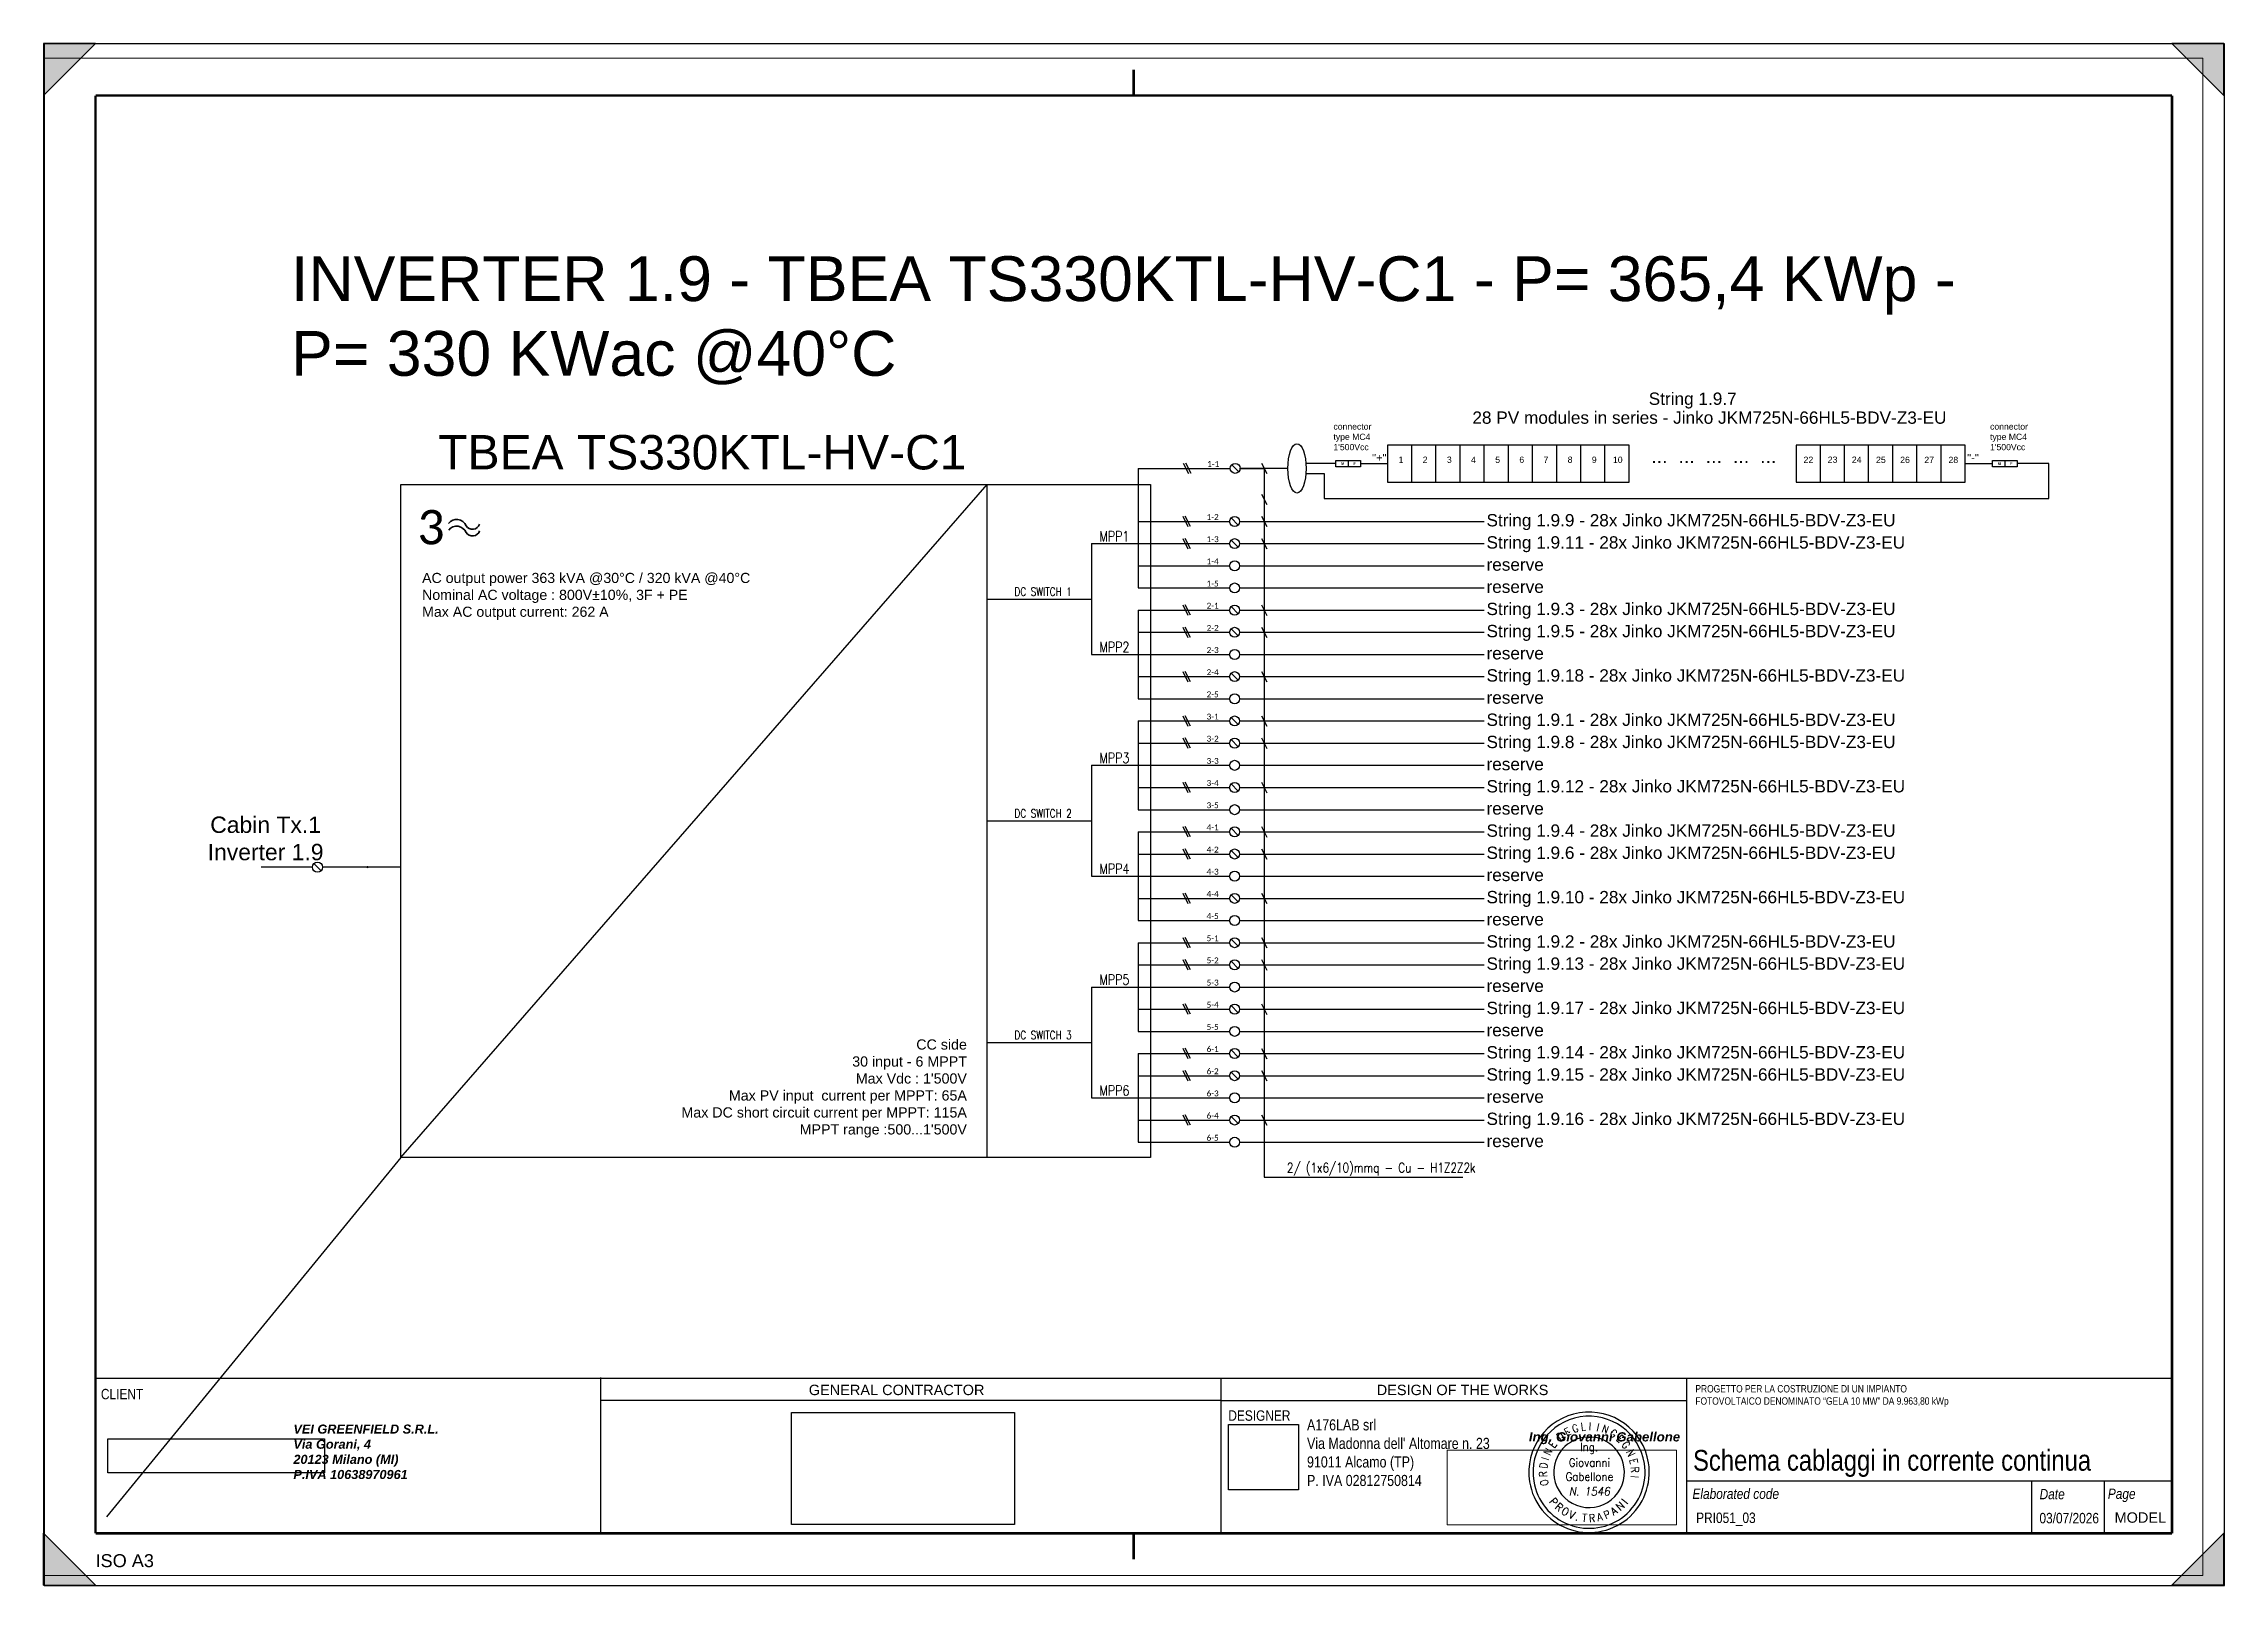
# Paper-space layout '1.9' of a CAD drawing. Header units: millimetres. Extents: x 2 to 422, y 0 to 297.
# The model-space entities are those that its viewports show. They can reach past a viewport. Long polylines and large blocks are cut down to what shows.
import ezdxf
from ezdxf.enums import TextEntityAlignment as Align

# ---------------------------------------------------------------- set-up
doc = ezdxf.new("R2010")
doc.units = ezdxf.units.MM
doc.header["$XCLIPFRAME"] = 2
doc.linetypes.add('CONTINUA', pattern=[0])
doc.linetypes.add('TRATTEGGIATA', pattern=[19.049999999999997, 12.7, -6.349999999999998])
for name, color, linetype in [('-Testi', 1, 'Continuous'), ('firme', 7, 'Continuous'), ('ISO Formato', 7, 'Continuous'), ('ISO FORMATO A3 SENZA TESTATA', 7, 'Continuous'), ('ISO LINEA DI TAGLIO', 253, 'Continuous'), ('ISO Testo', 7, 'Continuous'), ('testata', 7, 'CONTINUA'), ('TIMBRO', 153, 'Continuous'), ('TRATTEGGIATA', 40, 'TRATTEGGIATA')]:
    doc.layers.add(name, color=color, linetype=linetype)
doc.layers.add('Livello 1', color=7, linetype='Continuous', lineweight=0)
doc.styles.add('ARIAL', font='arial.ttf')
doc.styles.add('Formato ISO', font='arial.ttf')
doc.styles.add('Legend', font='calibri.ttf')
doc.styles.add('ROMANS', font='romans.shx', dxfattribs={"width": 0.8, "height": 0.2})
doc.styles.add('ROMANT', font='romant.shx', dxfattribs={"height": 0.2})
doc.styles.add('SIMPLEX', font='SIMPLEX', dxfattribs={"width": 0.8})
doc.styles.get("Standard").update_dxf_attribs({"font": 'arial.ttf'})
doc.styles.add('VALE', font='swissc.ttf')
picture_1 = doc.add_image_def('image1.jpg', size_in_pixel=(539, 175))
picture_2 = doc.add_image_def('image2.png', size_in_pixel=(565, 89))
picture_3 = doc.add_image_def('image3.png', size_in_pixel=(500, 251))
picture_4 = doc.add_image_def('image4.jpg', size_in_pixel=(1111, 1036))

# ---------------------------------------------------------------- blocks, each defined once
blk = doc.blocks.new('A$C63187F01')
at = {"layer": 'TIMBRO'}
for radius, start, end in [(1.15999999999999, 9.105136027296592, 189.1051360272949), (1.07999999999999, 9.105136027296592, 189.1051360272949), (0.679999999999991, 9.105136027296592, 189.1051360272949), (1.15999999999999, 189.1051360272949, 9.105136027296592), (1.07999999999999, 189.1051360272949, 9.105136027296592), (0.679999999999991, 189.1051360272949, 9.105136027296592)]:
    blk.add_arc((0, 0), radius, start, end, dxfattribs=at)
at = {"layer": 'TIMBRO', "style": 'ROMANT', "width": 0.85}
for s, rotation, p in [('E', 28.17592029116496, (-0.3824660734296117, 0.7140165983191907)), ('G', 17.52598430968996, (-0.2439220152376436, 0.772400188038816)), ('L', 7.090058753132115, (-0.0999777312645449, 0.803806228671547)), ('I', 358.7961288682809, (0.0170180748996245, 0.8098212056538756)), ('I', 348.6434814339645, (0.1594998227646158, 0.7941409236011197)), ('N', 339.280516534409, (0.2865722665468979, 0.7576122596989592)), ('N', 63.48437489733794, (-0.7247982432181193, 0.361617901420729)), ('E', 52.40714180735711, (-0.6418162093914364, 0.4941375854581338)), ('D', 38.61204339177493, (-0.505475523407938, 0.632925347284683)), ('G', 327.7755559631449, (0.4319221628173297, 0.685232256440969)), ('E', 317.1256199816696, (0.5511185261302673, 0.5936062416754027)), ('G', 306.4756840001942, (0.6513284743503789, 0.4815300805769171)), ('N', 294.9707234289304, (0.7342841281877384, 0.341945637626182)), ('R', 92.43304528897123, (-0.8092697948665675, -0.0343860308355062)), ('D', 81.56919470707903, (-0.8012468547890723, 0.1187580636865988)), ('I', 72.84733979689435, (-0.7739731119752964, 0.238884118223126)), ('E', 283.8934903389495, (0.7863024527493963, 0.1944953798943487)), ('R', 273.2435543574741, (0.8087024140580465, 0.0458301810675153)), ('O', 103.0829812704469, (-0.7889750302312581, -0.1833532156019828)), ('I', 264.307886566424, (0.8060060775601128, -0.0803380540972825))]:
    blk.add_text(s, height=0.15, rotation=rotation, dxfattribs=at).set_placement(p, align=Align.CENTER)
at = {"layer": 'TIMBRO', "style": 'ROMANS', "width": 0.9}
for s, p in [('Ing.', (1.313009079e-07, 0.4085925105044482)), ('Giovanni', (0.0075545987859016, 0.1075051202444968)), ('Gabellone', (0.007554585066373, -0.1638305355915151))]:
    blk.add_text(s, height=0.16, dxfattribs=at).set_placement(p, align=Align.CENTER)
at = {"layer": 'TIMBRO', "style": 'ROMANS', "oblique": 10, "width": 0.9}
blk.add_text('N. 1546', height=0.16, dxfattribs=at).set_placement((0.007554585066373, -0.4484680293613508), align=Align.CENTER)
at = {"layer": 'TIMBRO', "style": 'ROMANT', "text_generation_flag": 6, "width": 0.9}
for s, rotation, p in [('P', 129.9701413897099, (-0.73572414304485, -0.6166927803541284)), ('R', 139.5111729515321, (-0.623327763049133, -0.7301112927575844)), ('O', 148.8609498648018, (-0.4964321285984569, -0.8216782470621808)), ('V', 158.2107267780695, (-0.3563462401526749, -0.8914131237137182)), ('T', 174.3802347924072, (-0.0940091668817331, -0.9553859306804637)), ('R', 183.7300117056766, (0.0624528102228794, -0.9579664119870015)), ('A', 193.4622252675087, (0.2234920665997322, -0.933622673335947)), ('P', 203.0032568293325, (0.3751521134961706, -0.8836633361973014)), ('A', 212.5442883911549, (0.5164333161652053, -0.8092568380647691)), ('N', 222.6586311643547, (0.6505237136199185, -0.705987888010924)), ('I', 230.858393287566, (0.7445646931580825, -0.605989618477409)), ('.', 165.069514478294, (-0.2473410615262708, -0.9275895640222842))]:
    blk.add_text(s, height=0.15, rotation=rotation, dxfattribs=at).set_placement(p, align=Align.CENTER)
blk = doc.blocks.new('TESTATA_ORIZ')
for points in [[(-0.0699676079475467, 29.90025059768198), (400.149622289405, 29.90025059768198)], [(97.1902921321962, 30.02336188326467), (97.1902921321962, -0.0177559400219707)], [(216.7129702017337, 29.90025059768198), (216.7129702017337, 0)], [(306.4132899808174, 29.95782913373592), (306.4132899808174, -0.0373489915230039)], [(216.7129702017337, 25.58466010262339), (97.1902921321962, 25.58466010262339)], [(216.7129702017337, 25.58466010262339), (306.4132899808174, 25.58466010262339)], [(306.4132899808174, 10.09393447839386), (399.9946335071397, 10.09393447839386)], [(372.8528758033935, 10.06120158330736), (372.8528758033935, -0.0017945035822322)], [(386.8552724335677, 10.09393447839386), (386.8552724335677, 0)]]:
    blk.add_lwpolyline(points)
blk.add_lwpolyline([(0, 29.90025059768198), (400, 29.90025059768198), (400, 0), (0, 0)], close=True)
at = {"layer": 'firme', "xscale": 10, "yscale": 10, "zscale": 10}
blk.add_blockref('A$C63187F01', (287.6416002064349, 11.75734535063213), dxfattribs=at)
at = {"char_height": 2, "attachment_point": 1, "style": 'VALE'}
for s, width, insert in [('\\pxql;CLIENT', 62.13257653758773, (0.9716305739987092, 27.82619541131167)), ('\\pxql;DESIGNER', 62.13257653758773, (218.152149374866, 23.68897433024338)), ('\\pxql;{\\fSwis721 Cn BT|b0|i1|c0|p34;Elaborated code}', 57.42921800797819, (307.5581105855974, 8.620199347302531)), ('\\pxql;{\\fSwis721 Cn BT|b0|i1|c0|p34;Date}', 57.42921800797819, (374.4343936400085, 8.559032495573973)), ('\\pxql;{\\fSwis721 Cn BT|b0|i1|c0|p34;Page}', 57.42921800797819, (387.5775412735152, 8.620199347302531))]:
    blk.add_mtext_dynamic_manual_height_columns(s, width=width, gutter_width=25, heights=[8.879778938413974], dxfattribs=dict(at, insert=insert))
at = {"attachment_point": 4, "style": 'VALE'}
for s, insert, char_height, width in [('{\\f@Arial Unicode MS|b0|i0|c0|p34;GENERAL CONTRACTOR}', (137.3333100181189, 27.61036141397017), 2, 62.13257653758773), ('{\\f@Arial Unicode MS|b0|i0|c0|p34;DESIGN OF THE WORKS}', (246.743246528662, 27.61036141397017), 2, 62.13257653758773), ('{\\H0.83333x;\\C250;\\c1710618;PROGETTO PER LA COSTRUZIONE DI UN IMPIANTO\\PFOTOVOLTAICO DENOMINATO “GELA 10 MW” DA 9.963,80 kWp}', (308.1288091407623, 26.45304518701414), 1.7, 96.45484136060873)]:
    blk.add_mtext(s, dxfattribs=dict(at, insert=insert, char_height=char_height, width=width))
at = {"insert": (388.8723227745414, 3.023095414783931), "char_height": 2, "attachment_point": 4}
blk.add_mtext('MODEL', dxfattribs=at)
at = {"style": 'VALE'}
for tag, height, p in [('TITOLO_ELABORATO', 4, (307.6799596854908, 14.06286495316817)), ('EL', 2, (308.2763400574549, 2.988306874538372)), ('DATA1', 2, (374.4038837955039, 2.927140022809808))]:
    blk.add_attdef(tag, text='', height=height, dxfattribs=at).set_placement(p, align=Align.MIDDLE_LEFT)
at = {"layer": 'Livello 1'}
for s, insert, char_height, attachment_point in [('\\pxql;{\\fArial|b1|i1|c0|p34;\\H0.58333x;\\C250;\\c1710618;VEI GREENFIELD S.R.L.\\PVia Gorani, 4\\P20123 Milano (MI)\\PP.IVA 10638970961}', (52.04005891364793, 20.95944437869185), 3, 2), ('{\\fArial|b1|i1|c0|p34;\\H11.83894x;\\W1.02632;Ing. Giovanni Gabellone}', (276.05221707422, 17.16431292448878), 0.15, 7)]:
    blk.add_mtext(s, dxfattribs=dict(at, insert=insert, char_height=char_height, attachment_point=attachment_point))
at = {"layer": 'testata', "linetype": 'CONTINUA', "lineweight": 25, "insert": (258.7298298923781, 15.52275412109771), "char_height": 3, "width": 50.83305338474382, "attachment_point": 5, "style": 'ARIAL'}
blk.add_mtext("\\pxql;{\\H0.71429x;\\W0.8;A176LAB srl\\PVia Madonna dell' Altomare n. 23\\P91011 Alcamo (TP)\\PP. IVA 02812750814}", dxfattribs=at)
image = blk.add_image(picture_3, insert=(134.0290691254413, 1.710914103838149), size_in_units=(42.92731988865225, 21.549514584103427))
image.dxf.flags = 7
image = blk.add_image(picture_2, insert=(2.286596279577508, 11.651344692531), size_in_units=(41.74781706432985, 6.5762048119032945))
image.set_boundary_path([(-0.5, -0.5), (564.5, 88.49999999999999)])
image.dxf.clipping = 0
image = blk.add_image(picture_4, insert=(218.2123042816674, 8.373210778518114), size_in_units=(13.48003219349629, 12.570039021118054))
image.dxf.flags = 7
at = {"color": 7, "lineweight": 0, "true_color": 0xffffff}
image = blk.add_image(picture_1, insert=(260.2868776868563, 1.650954984690542), size_in_units=(44.21120616239327, 14.354287715062734), dxfattribs=at)
image.set_boundary_path([(-0.5, -0.5), (538.4999999999999, 174.5)])
image.dxf.clipping = 0
blk = doc.blocks.new('*U100')
at = {"layer": 'ISO Testo'}
h = blk.add_hatch(color=256, dxfattribs=at)
h.paths.add_polyline_path([(420.0000090385009, 297.0325926260448), (410.000009038501, 297.0325926260448), (420.0000090385009, 287.0325926260448)])
h.paths.add_polyline_path([(420.0000090385009, 10.03259262604479), (410.000009038501, 0.0325926260447886), (420.0000090385009, 0.0325926260447886)])
h.paths.add_polyline_path([(9.0385010481e-06, 10.03259262604479), (9.0385010481e-06, 0.0325926260447886), (10.00000903850104, 0.0325926260447886)])
h.paths.add_polyline_path([(10.00000903850104, 297.0325926260448), (9.0385010481e-06, 297.0325926260448), (9.0385010481e-06, 287.0325926260448)])
at = {"layer": 'ISO Formato', "const_width": 0.5}
for points in [[(210.0000090385011, 287.0325926260448), (10.00000903850104, 287.0325926260448)], [(10.00000903850104, 287.0325926260448), (10.00000903850104, 10.03259262604479)], [(10.00000903850104, 10.03259262604479), (210.0000090385011, 10.03259262604479)]]:
    blk.add_lwpolyline(points, dxfattribs=at)
at = {"layer": 'ISO FORMATO A3 SENZA TESTATA', "const_width": 0.5}
for points in [[(210.0000090385011, 287.0325926260448), (410.000009038501, 287.0325926260448)], [(410.000009038501, 287.0325926260448), (410.000009038501, 10.03259262604479)], [(410.000009038501, 10.03259262604479), (210.0000090385011, 10.03259262604479)]]:
    blk.add_lwpolyline(points, dxfattribs=at)
at = {"layer": 'ISO LINEA DI TAGLIO'}
blk.add_lwpolyline([(0.0974469984366806, -1.8687860575e-06), (420.1012052352025, -1.8687860575e-06), (420.1012052352025, 297.0122579247036), (0.0974469984366806, 297.0122579247036)], close=True, dxfattribs=at)
at = {"layer": 'ISO Testo'}
for p, q in [((9.0385010481e-06, 297.0325926260448), (9.0385010481e-06, 287.0325926260448)), ((10.00000903850104, 297.0325926260448), (9.0385010481e-06, 297.0325926260448)), ((10.00000903850104, 297.0325926260448), (9.0385010481e-06, 287.0325926260448)), ((420.0000090385009, 297.0325926260448), (410.000009038501, 297.0325926260448)), ((420.0000090385009, 287.0325926260448), (410.000009038501, 297.0325926260448)), ((420.0000090385009, 287.0325926260448), (420.0000090385009, 297.0325926260448)), ((9.0385010481e-06, 0.0325926260447886), (9.0385010481e-06, 10.03259262604479)), ((9.0385010481e-06, 10.03259262604479), (10.00000903850104, 0.0325926260447886)), ((410.000009038501, 0.0325926260447886), (420.0000090385009, 10.03259262604479)), ((420.0000090385009, 0.0325926260447886), (420.0000090385009, 10.03259262604479)), ((9.0385010481e-06, 0.0325926260447886), (10.00000903850104, 0.0325926260447886)), ((420.0000090385009, 0.0325926260447886), (410.000009038501, 0.0325926260447886))]:
    blk.add_line(p, q, dxfattribs=at)
at = {"layer": 'ISO Testo', "const_width": 0.5}
for points in [[(210.0000090385011, 287.0325926260448), (210.0000090385011, 292.0325926260448)], [(210.0000090385011, 10.03259262604479), (210.0000090385011, 5.032592626044788)]]:
    blk.add_lwpolyline(points, dxfattribs=at)
at = {"layer": 'ISO Testo', "style": 'Formato ISO'}
blk.add_text('ISO A3', height=2.5, dxfattribs=at).set_placement((10.00000903850104, 3.512349110778814))
blk = doc.blocks.new('P00102')
at = {"color": 1, "linetype": 'ByBlock', "lineweight": 25}
for p, q in [((0.0185414473933605, 3.62500173526314), (-3.581458552606548, -3.574998264736676)), ((1.818541447393428, 3.62500173526314), (-1.78145855260648, -3.574998264736676)), ((3.618541447393609, 3.62500173526314), (0.0185414473934742, -3.574998264736676))]:
    blk.add_line(p, q, dxfattribs=at)
blk = doc.blocks.new('P00')
at = {"color": 1}
for points in [[(-18.69457844420282, 25.69178981461047), (6.820592160970078, -25.33855139573532)], [(19.57817746355653, -25.33855139573532), (-5.93699314161455, 25.69178981461047)]]:
    blk.add_lwpolyline(points, dxfattribs=at)

msp = doc.modelspace()

# ---------------------------------------------------------------- linework, layer by layer
for points in [[(136272.0779532783, 163644.287454484), (136272.0779532783, 163461.9170672172), (137457.8493108743, 163461.9170672172), (137457.8493108743, 163643.7611349596), (136272.0779532783, 163643.7611349596)], [(136390.6550890379, 163461.9170672172), (136390.6550890379, 163643.7611349596)], [(136509.2322247975, 163461.653907455), (136509.2322247975, 163643.4979751974)], [(136627.8093605571, 163461.3907476927), (136627.8093605571, 163643.2348154352)], [(136746.3864963167, 163461.9170672172), (136746.3864963167, 163643.7611349596)], [(136864.9636320763, 163461.653907455), (136864.9636320763, 163643.4979751974)], [(136983.5407678359, 163461.3907476927), (136983.5407678359, 163643.2348154352)], [(137102.1179035955, 163461.9170672172), (137102.1179035955, 163643.7611349596)], [(137220.6950393551, 163461.653907455), (137220.6950393551, 163643.4979751974)], [(137339.2721751147, 163461.3907476927), (137339.2721751147, 163643.2348154352)], [(138277.8493108743, 163644.287454484), (138277.8493108743, 163461.9170672172), (139107.8892611915, 163461.9170672172), (139107.8892611915, 163643.7611349596), (138277.8493108743, 163643.7611349596)], [(138396.4264466339, 163461.9170672172), (138396.4264466339, 163643.7611349596)], [(138515.0035823935, 163461.653907455), (138515.0035823935, 163643.4979751974)], [(138633.5807181531, 163461.3907476927), (138633.5807181531, 163643.2348154352)], [(138752.1578539127, 163461.9170672172), (138752.1578539127, 163643.7611349596)], [(138870.7349896723, 163461.653907455), (138870.7349896723, 163643.4979751974)], [(138870.7349896723, 163461.653907455), (138870.7349896723, 163643.4979751974)], [(138989.3121254319, 163461.3907476927), (138989.3121254319, 163643.2348154352)], [(138989.3121254319, 163461.3907476927), (138989.3121254319, 163643.2348154352)], [(139107.8892611915, 163461.9170672172), (139107.8892611915, 163643.7611349596)], [(135047.2, 163529.8734797899), (135047.2, 162942.7452359462)], [(135541.5280928436, 163512.4876597593), (135506.7564527823, 163547.2592998206)], [(135545.8267769738, 163529.8734797899), (135665.8267769738, 163529.8734797899), (135665.8267769738, 160050.427001942)], [(135653.0691916712, 163555.3886503952), (135678.5843622764, 163504.3583091847)], [(135653.0691916712, 163555.3886503952), (135678.5843622764, 163504.3583091847)], [(136078.5661456699, 163568.449076063), (136078.5661456699, 163537.7554456382)], [(136139.2016813228, 163553.1022608506), (136272.0779532783, 163553.1022608506)], [(139108.3769960048, 163553.1022608506), (139241.2532679604, 163553.1022608506)], [(139301.8888036133, 163568.449076063), (139301.8888036133, 163537.7554456382)], [(131428.3128587903, 160146.8455402219), (134306.5821875187, 163451.218536011)], [(134306.5821875187, 160146.8455402219), (134306.5821875187, 163451.218536011)], [(135653.0691916712, 163403.6174314558), (135678.5843622764, 163352.5870902454)], [(135653.0691916712, 163403.6174314558), (135678.5843622764, 163352.5870902454)], [(135538.6253345241, 163251.8771845939), (135503.8536944628, 163286.6488246551)], [(135653.0691916712, 163294.7781752297), (135678.5843622764, 163243.7478340193)], [(134819, 163160.4237483984), (135047.2, 163160.4237483984)], [(134819, 163160.4237483984), (134819, 162616.227467268)], [(135538.6253345241, 163143.0379283678), (135503.8536944628, 163177.809568429)], [(135653.0691916712, 163185.9389190037), (135678.5843622764, 163134.9085777932)], [(134306.5821875186, 162888.3256078332), (134818.9999999999, 162888.3256078332)], [(135047.2, 162833.9059797202), (135047.2, 162398.5489548159)], [(135538.6253345241, 162816.5201596896), (135503.8536944628, 162851.2917997508)], [(135653.0691916712, 162859.4211503254), (135678.5843622764, 162808.390809115)], [(135538.6253345241, 162707.6809034635), (135503.8536944628, 162742.4525435247)], [(135653.0691916712, 162750.5818940993), (135678.5843622764, 162699.5515528889)], [(134819, 162616.227467268), (135047.2, 162616.227467268)], [(135538.6253345241, 162490.0023910113), (135503.8536944628, 162524.7740310725)], [(135653.0691916712, 162532.9033816471), (135678.5843622764, 162481.8730404368)], [(135538.6253345241, 162272.3238785591), (135503.8536944628, 162307.0955186204)], [(135653.0691916712, 162315.2248691949), (135678.5843622764, 162264.1945279845)], [(135047.2, 162289.7096985898), (135047.2, 161854.3526736854)], [(135538.6253345241, 162163.484622333), (135503.8536944628, 162198.2562623943)], [(135653.0691916712, 162206.3856129688), (135678.5843622764, 162155.3552717585)], [(134819, 162072.0311861376), (135047.2, 162072.0311861376)], [(134819, 162072.0311861376), (134819, 161527.8349050071)], [(135538.6253345241, 161945.8061098809), (135503.8536944628, 161980.5777499421)], [(135653.0691916712, 161988.7071005167), (135678.5843622764, 161937.6767593063)], [(134306.5821875186, 161799.9330455723), (134818.9999999999, 161799.9330455723)], [(135538.6253345241, 161728.1275974287), (135503.8536944628, 161762.8992374899)], [(135653.0691916712, 161771.0285880645), (135678.5843622764, 161719.9982468541)], [(135047.2, 161745.5134174593), (135047.2, 161310.156392555)], [(135538.6253345241, 161619.2883412027), (135503.8536944628, 161654.0599812638)], [(135653.0691916712, 161662.1893318384), (135678.5843622764, 161611.1589906281)], [(131036.4472640169, 161554.677066225), (131001.6756239557, 161589.4487062863)], [(131428.3128587903, 161572.0628862556), (131043.6487064666, 161572.0628862556)], [(134819, 161527.8349050071), (135047.2, 161527.8349050071)], [(135653.0691916712, 161444.5108193863), (135678.5843622764, 161393.4804781759)], [(135538.6253345241, 161401.6098287505), (135503.8536944628, 161436.3814688117)], [(135653.0691916712, 161226.8323069341), (135678.5843622764, 161175.8019657237)], [(135047.2, 161201.3171363289), (135047.2, 160765.9601114245)], [(135538.6253345241, 161183.9313162983), (135503.8536944628, 161218.7029563595)], [(135653.0691916712, 161117.9930507081), (135678.5843622764, 161066.9627094976)], [(135538.6253345241, 161075.0920600722), (135503.8536944628, 161109.8637001334)], [(134819, 160983.6386238767), (135047.2, 160983.6386238767)], [(134819, 160983.6386238767), (134819, 160439.4423427463)], [(135538.6253345241, 160857.4135476201), (135503.8536944628, 160892.1851876813)], [(135653.0691916712, 160900.3145382558), (135678.5843622764, 160849.2841970454)], [(134306.5821875186, 160711.5404833115), (134818.9999999999, 160711.5404833115)], [(135047.2, 160657.1208551985), (135047.2, 160221.7638302941)], [(135538.6253345241, 160639.7350351679), (135503.8536944628, 160674.5066752291)], [(135653.0691916712, 160682.6360258037), (135678.5843622764, 160631.6056845933)], [(135538.6253345241, 160530.8957789418), (135503.8536944628, 160565.667419003)], [(135653.0691916712, 160573.7967695776), (135678.5843622764, 160522.7664283672)], [(134819, 160439.4423427463), (135047.2, 160439.4423427463)], [(135538.6253345241, 160313.2172664896), (135503.8536944628, 160347.9889065508)], [(135653.0691916712, 160356.1182571255), (135678.5843622764, 160305.0879159151)], [(135665.8267769738, 160050.427001942), (136640.8267769738, 160050.427001942)]]:
    msp.add_lwpolyline(points)
at = {"color": 40, "linetype": 'Continuous'}
for points in [[(135047.2, 163529.8734797899), (135499.5522728129, 163529.8734797899)], [(135047.2, 163269.2630046245), (135496.6495144935, 163269.2630046245)], [(135545.8295144935, 163269.2630046245), (136746.3120164359, 163269.2630046245)], [(135047.2, 163160.4237483984), (135496.6495144935, 163160.4237483984)], [(135545.8295144935, 163160.4237483984), (136746.3120164359, 163160.4237483984)], [(135047.2, 162833.9059797202), (135496.6495144935, 162833.9059797202)], [(135545.8295144935, 162833.9059797202), (136746.3120164359, 162833.9059797202)], [(135047.2, 162725.0667234941), (135496.6495144935, 162725.0667234941)], [(135545.8295144935, 162725.0667234941), (136746.3120164359, 162725.0667234941)], [(135047.2, 162507.3882110419), (135496.6495144935, 162507.3882110419)], [(135545.8295144935, 162507.3882110419), (136746.3120164359, 162507.3882110419)], [(135047.2, 162289.7096985898), (135496.6495144935, 162289.7096985898)], [(135545.8295144935, 162289.7096985898), (136746.3120164359, 162289.7096985898)], [(135047.2, 162180.8704423636), (135496.6495144935, 162180.8704423636)], [(135545.8295144935, 162180.8704423636), (136746.3120164359, 162180.8704423636)], [(135047.2, 161963.1919299115), (135496.6495144935, 161963.1919299115)], [(135545.8295144935, 161963.1919299115), (136746.3120164359, 161963.1919299115)], [(135047.2, 161745.5134174593), (135496.6495144935, 161745.5134174593)], [(135545.8295144935, 161745.5134174593), (136746.3120164359, 161745.5134174593)], [(135047.2, 161636.6741612332), (135496.6495144935, 161636.6741612332)], [(135545.8295144935, 161636.6741612332), (136746.3120164359, 161636.6741612332)], [(135047.2, 161418.9956487811), (135496.6495144935, 161418.9956487811)], [(135545.8295144935, 161418.9956487811), (136746.3120164359, 161418.9956487811)], [(135047.2, 161201.3171363289), (135496.6495144935, 161201.3171363289)], [(135545.8295144935, 161201.3171363289), (136746.3120164359, 161201.3171363289)], [(135545.8295144935, 161092.4778801028), (136746.3120164359, 161092.4778801028)], [(135047.2, 160874.7993676506), (135496.6495144935, 160874.7993676506)], [(135545.8295144935, 160874.7993676506), (136746.3120164359, 160874.7993676506)], [(135545.8295144935, 160657.1208551985), (136746.3120164359, 160657.1208551985)], [(135545.8295144935, 160548.2815989724), (136746.3120164359, 160548.2815989724)], [(135545.8295144935, 160330.6030865202), (136746.3120164359, 160330.6030865202)]]:
    msp.add_lwpolyline(points, dxfattribs=at)
at = {"color": 40}
for points in [[(135782.4675833333, 163529.8734797899), (135548.7322728129, 163529.8734797899)], [(135872.2479051648, 163554.8734797899), (136017.1526714549, 163554.8734797899)], [(135872.2479051648, 163504.8734797899), (135960.6775024454, 163504.8734797899), (135960.6775024454, 163382.793641546), (139517.6488028524, 163382.793641546), (139517.4874366246, 163553.1022608506), (139362.5243392662, 163553.1022608506)]]:
    msp.add_lwpolyline(points, dxfattribs=at)
for points in [[(136017.930610017, 163568.449076063), (136139.2016813228, 163568.449076063), (136139.2016813228, 163537.7554456382), (136017.930610017, 163537.7554456382)], [(139241.2532679604, 163568.449076063), (139362.5243392662, 163568.449076063), (139362.5243392662, 163537.7554456382), (139241.2532679604, 163537.7554456382)], [(131428.3128587903, 163451.218536011), (135108.3612724545, 163451.218536011), (135108.3612724545, 160146.8455402219), (131428.3128587903, 160146.8455402219)]]:
    msp.add_lwpolyline(points, close=True)
at = {"color": 8, "linetype": 'Continuous'}
for points in [[(135047.2, 163051.5844921723), (135496.6495144935, 163051.5844921723)], [(135545.8295144935, 163051.5844921723), (136746.3120164359, 163051.5844921723)], [(135047.2, 162942.7452359462), (135496.6495144935, 162942.7452359462)], [(135545.8295144935, 162942.7452359462), (136746.3120164359, 162942.7452359462)], [(135047.2, 162616.227467268), (135496.6495144935, 162616.227467268)], [(135545.8295144935, 162616.227467268), (136746.3120164359, 162616.227467268)], [(135047.2, 162398.5489548159), (135496.6495144935, 162398.5489548159)], [(135545.8295144935, 162398.5489548159), (136746.3120164359, 162398.5489548159)], [(135047.2, 162072.0311861376), (135496.6495144935, 162072.0311861376)], [(135545.8295144935, 162072.0311861376), (136746.3120164359, 162072.0311861376)], [(135047.2, 161854.3526736854), (135496.6495144935, 161854.3526736854)], [(135545.8295144935, 161854.3526736854), (136746.3120164359, 161854.3526736854)], [(135047.2, 161527.8349050071), (135496.6495144935, 161527.8349050071)], [(135545.8295144935, 161527.8349050071), (136746.3120164359, 161527.8349050071)], [(135047.2, 161310.156392555), (135496.6495144935, 161310.156392555)], [(135545.8295144935, 161310.156392555), (136746.3120164359, 161310.156392555)], [(135047.2, 160983.6386238767), (135496.6495144935, 160983.6386238767)], [(135545.8295144935, 160983.6386238767), (136746.3120164359, 160983.6386238767)], [(135047.2, 160765.9601114245), (135496.6495144935, 160765.9601114245)], [(135545.8295144935, 160765.9601114245), (136746.3120164359, 160765.9601114245)], [(135047.2, 160439.4423427463), (135496.6495144935, 160439.4423427463)], [(135545.8295144935, 160439.4423427463), (136746.3120164359, 160439.4423427463)], [(135047.2, 160221.7638302941), (135496.6495144935, 160221.7638302941)], [(135545.8295144935, 160221.7638302941), (136746.3120164359, 160221.7638302941)]]:
    msp.add_lwpolyline(points, dxfattribs=at)
at = {"color": 4}
msp.add_lwpolyline([(130994.474181506, 161572.0628862556), (130742.3206210901, 161572.0628862556)], dxfattribs=at)
at = {"color": 7}
for centre in [(135524.1422728129, 163529.8734797899), (135521.2395144935, 163269.2630046245), (135521.2395144935, 163160.4237483984), (135521.2395144935, 162833.9059797202), (135521.2395144935, 162725.0667234941), (135521.2395144935, 162507.3882110419), (135521.2395144935, 162289.7096985898), (135521.2395144935, 162180.8704423636), (135521.2395144935, 161963.1919299115), (135521.2395144935, 161745.5134174593), (135521.2395144935, 161636.6741612332), (135521.2395144935, 161418.9956487811), (135521.2395144935, 161201.3171363289), (135521.2395144935, 161092.4778801028), (135521.2395144935, 160874.7993676506), (135521.2395144935, 160657.1208551985), (135521.2395144935, 160548.2815989724), (135521.2395144935, 160330.6030865202)]:
    msp.add_circle(centre, 24.59, dxfattribs=at)
at = {"color": 8}
for centre in [(135521.2395144935, 163051.5844921723), (135521.2395144935, 162942.7452359462), (135521.2395144935, 162616.227467268), (135521.2395144935, 162398.5489548159), (135521.2395144935, 162072.0311861376), (135521.2395144935, 161854.3526736854), (135521.2395144935, 161527.8349050071), (135521.2395144935, 161310.156392555), (135521.2395144935, 160983.6386238767), (135521.2395144935, 160765.9601114245), (135521.2395144935, 160439.4423427463), (135521.2395144935, 160221.7638302941)]:
    msp.add_circle(centre, 24.59, dxfattribs=at)
msp.add_circle((131019.0614439863, 161572.0628862556), 24.58726248030871)
at = {"lineweight": 35}
for centre, radius, start, end in [((131701.8963214802, 163228.7123058284), 50.10158679896896, 22.57714482321823, 141.9873610374973), ((131702.6825029869, 163195.8204133665), 50.10158679897022, 22.57714482321823, 141.9873610374973), ((131779.1098090731, 163267.2854924432), 36.4958631825816, 211.9962466631755, 342.6174202888712), ((131779.8959905798, 163234.3935999812), 36.49586318257663, 211.9962466631755, 342.6174202888712)]:
    msp.add_arc(centre, radius, start, end, dxfattribs=at)
msp.add_ellipse((135827.357744249, 163529.8734797899), major_axis=(0, -121.0803726117519), ratio=0.370746801875944)
at = {"layer": 'Defpoints', "color": 1}
msp.add_line((131428.3128587903, 160146.8455402219), (129982.8479427935, 158382.9891258013), dxfattribs=at)
msp.add_lwpolyline([(129432.0897394525, 165834.1702735313), (141493.5551021476, 165834.1702735313), (141493.5551021476, 158046.7553102739), (129432.0897394525, 158046.7553102739)], close=True, dxfattribs=at)
at = {"layer": 'TRATTEGGIATA', "color": 40, "linetype": 'Continuous', "ltscale": 0.5}
for points in [[(135047.2, 161092.4778801028), (135496.6495144935, 161092.4778801028)], [(135047.2, 160657.1208551985), (135496.6495144935, 160657.1208551985)], [(135047.2, 160548.2815989724), (135496.6495144935, 160548.2815989724)], [(135047.2, 160330.6030865202), (135496.6495144935, 160330.6030865202)]]:
    msp.add_lwpolyline(points, dxfattribs=at)

# ---------------------------------------------------------------- block references
for name, p in [('P00', (135287.8218410398, 163530.0506807734)), ('P00', (135284.9190827204, 163269.440205608)), ('P00', (135284.9190827204, 163160.6009493819)), ('P00', (135284.9190827204, 162834.0831807037)), ('P00', (135284.9190827204, 162725.2439244776)), ('P00', (135284.9190827204, 162507.5654120255)), ('P00', (135284.9190827204, 162289.8868995732)), ('P00', (135284.9190827204, 162181.0476433472)), ('P00', (135284.9190827204, 161963.369130895)), ('P00', (135284.9190827204, 161745.6906184428)), ('P00', (135284.9190827204, 161636.8513622167)), ('P00102', (131263.8533334395, 161571.8856852721)), ('P00', (135284.9190827204, 161419.1728497646)), ('P00', (135284.9190827204, 161201.4943373124)), ('P00', (135284.9190827204, 161092.6550810863)), ('P00', (135284.9190827204, 160874.9765686341)), ('P00', (135284.9190827204, 160657.298056182)), ('P00', (135284.9190827204, 160548.4587999559)), ('P00', (135284.9190827204, 160330.7802875037))]:
    msp.add_blockref(name, p)

# ---------------------------------------------------------------- texts
at = {"layer": '-Testi', "color": 7, "attachment_point": 5, "style": 'SIMPLEX'}
for s, insert, char_height, width in [('MPP1', (134930.8996779914, 163196.7136184267), 50, 54.43236395770274), ('DC SWITCH 1', (134581.0702974042, 162924.6154778615), 40, 391.7310769769952), ('MPP2', (134930.8996779914, 162652.5173372963), 50, 54.43236395770274), ('MPP3', (134930.8996779914, 162108.3210561659), 50, 54.43236395770274), ('DC SWITCH 2', (134581.0702974042, 161836.2229156006), 40, 391.7310769769952), ('MPP4', (134930.8996779914, 161564.1247750355), 50, 54.43236395770274), ('MPP5', (134930.8996779914, 161019.928493905), 50, 54.43236395770274), ('DC SWITCH 3', (134581.0702974042, 160747.8303533398), 40, 391.7310769769952), ('MPP6', (134930.8996779914, 160475.7322127746), 50, 54.43236395770274), ('2/ (1x6/10)mmq - Cu - H1Z2Z2k', (136240.9589961982, 160089.0471959505), 46.62125793982331, 1811.153034310845)]:
    msp.add_mtext(s, dxfattribs=dict(at, insert=insert, char_height=char_height, width=width))
for s, insert, char_height, width, attachment_point in [('INVERTER 1.9 - TBEA TS330KTL-HV-C1 - P= 365,4 KWp - P= 330 KWac @40°C', (130889.1315138779, 164571.1530570566), 220, 8459.92081239587, 1), ('28 PV modules in series - Jinko JKM725N-66{\\C7;HL5-BD}V-Z3-EU', (136688.3217496274, 163809.3184071606), 60.44320266841616, 2681.977403692902, 1), ('TBEA TS330KTL-HV-C1', (131611.6453283042, 163693.4297163469), 168.7039978620646, 3487.591366341201, 1), ("connector type MC4\\P1'500Vcc", (136006.2881078137, 163750.6229730185), 30.34407766993254, 266.3468481861055, 1), ("connector type MC4\\P1'500Vcc", (139229.6107657571, 163750.6229730185), 30.34407766993254, 266.3468481861055, 1), ("''+''", (136195.3926225792, 163601.0509238846), 38.08496559255708, 72.40086885169148, 1), ('1 ', (136325.9308649277, 163587.864103422), 30.84489911294951, 30.84489911294951, 1), ('2 ', (136444.5080006873, 163587.864103422), 30.84489911294951, 30.84489911294951, 1), ('3 ', (136563.0851364469, 163587.864103422), 30.84489911294951, 30.84489911294951, 1), ('4 ', (136681.6622722065, 163587.3377838975), 30.84489911294951, 30.84489911294951, 1), ('5 ', (136800.2394079661, 163587.864103422), 30.84489911294951, 30.84489911294951, 1), ('6 ', (136918.8165437257, 163587.864103422), 30.84489911294951, 30.84489911294951, 1), ('7 ', (137037.3936794853, 163587.3377838975), 30.84489911294951, 30.84489911294951, 1), ('8 ', (137155.9708152449, 163587.864103422), 30.84489911294951, 30.84489911294951, 1), ('9 ', (137274.5479510045, 163587.6009436597), 30.84489911294951, 30.84489911294951, 1), ('10 ', (137377.9448937363, 163587.3377838975), 30.84489911294951, 30.84489911294951, 1), ('22 ', (138313.8968865049, 163587.6009436597), 30.84489911294951, 30.84489911294951, 1), ('23 ', (138432.4740222645, 163587.864103422), 30.84489911294951, 30.84489911294951, 1), ('24 ', (138551.051158024, 163587.864103422), 30.84489911294951, 30.84489911294951, 1), ('25 ', (138669.6282937837, 163587.6009436597), 30.84489911294951, 30.84489911294951, 1), ('26 ', (138788.2054295433, 163587.3377838975), 30.84489911294951, 30.84489911294951, 1), ('27', (138906.7825653029, 163587.0746241353), 30.84489911294951, 30.84489911294951, 1), ('28 ', (139025.3597010625, 163586.811464373), 30.84489911294951, 30.84489911294951, 1), ("''-''", (139116.685647004, 163601.0509238846), 38.08496559255708, 72.40086885169148, 1), ('\\pxql;{\\fArial|b1|i0|c0|p34;M}', (136043.3888729161, 163560.0951623431), 13.78454144922869, 16.70258049221593, 1), ('\\pxql;{\\fArial|b1|i0|c0|p34;F}', (136104.024408569, 163560.0951623431), 13.78454144922869, 16.70258049221593, 1), ('...  ...  ...  ...  ... ', (137566.2302937159, 163624.9027629267), 68.89403447450137, 747.0275359160767, 1), ('\\pxql;{\\fArial|b1|i0|c0|p34;M}', (139266.7115308595, 163560.0951623431), 13.78454144922869, 16.70258049221593, 1), ('\\pxql;{\\fArial|b1|i0|c0|p34;F}', (139327.3470665124, 163560.0951623431), 13.78454144922869, 16.70258049221593, 1), ('AC output power 363 kVA @30°C / 320 kVA @40°C\\PNominal AC voltage : 800V±10%, 3F + PE \\PMax AC output current: 262 A', (131532.3825215371, 163016.9008978308), 49.77164695424683, 2205.221836437966, 1), ('\\pxqc;Cabin Tx.1\\PInverter 1.9', (130308.8038422391, 161820.6398248461), 80.47639183567892, 910.8416278132873, 1), ("CC side\\P30 input - 6 MPPT \\PMax Vdc : 1'500V\\PMax PV input  current per MPPT: 65A\\PMax DC short circuit current per MPPT: 115A \\PMPPT range :500...1'500V ", (134206.8611660869, 160726.4498051026), 50, 1795.435926720968, 3)]:
    msp.add_mtext(s, dxfattribs=dict(insert=insert, char_height=char_height, width=width, attachment_point=attachment_point))
at = {"color": 7, "char_height": 60.44, "width": 4500, "attachment_point": 1}
for s, insert in [('String 1.9.7', (137553.996227155, 163902.1161693194)), ('String 1.9.9 - 28x Jinko JKM725N-66HL5-BDV-Z3-EU', (136757.5933874014, 163305.5528746528)), ('String 1.9.11 - 28x Jinko JKM725N-66HL5-BDV-Z3-EU', (136757.5933874014, 163196.7136184267)), ('String 1.9.3 - 28x Jinko JKM725N-66HL5-BDV-Z3-EU', (136757.5933874014, 162870.1958497485)), ('String 1.9.5 - 28x Jinko JKM725N-66HL5-BDV-Z3-EU', (136757.5933874014, 162761.3565935224)), ('String 1.9.18 - 28x Jinko JKM725N-66HL5-BDV-Z3-EU', (136757.5933874014, 162543.6780810703)), ('String 1.9.1 - 28x Jinko JKM725N-66HL5-BDV-Z3-EU', (136757.5933874014, 162325.999568618)), ('String 1.9.8 - 28x Jinko JKM725N-66HL5-BDV-Z3-EU', (136757.5933874014, 162217.1603123919)), ('String 1.9.12 - 28x Jinko JKM725N-66HL5-BDV-Z3-EU', (136757.5933874014, 161999.4817999398)), ('String 1.9.4 - 28x Jinko JKM725N-66HL5-BDV-Z3-EU', (136757.5933874014, 161781.8032874876)), ('String 1.9.6 - 28x Jinko JKM725N-66HL5-BDV-Z3-EU', (136757.5933874014, 161672.9640312615)), ('String 1.9.10 - 28x Jinko JKM725N-66HL5-BDV-Z3-EU', (136757.5933874014, 161455.2855188093)), ('String 1.9.2 - 28x Jinko JKM725N-66HL5-BDV-Z3-EU', (136757.5933874014, 161237.6070063572)), ('String 1.9.13 - 28x Jinko JKM725N-66HL5-BDV-Z3-EU', (136757.5933874014, 161128.7677501311)), ('String 1.9.17 - 28x Jinko JKM725N-66HL5-BDV-Z3-EU', (136757.5933874014, 160911.0892376789)), ('String 1.9.14 - 28x Jinko JKM725N-66HL5-BDV-Z3-EU', (136757.5933874014, 160693.4107252268)), ('String 1.9.15 - 28x Jinko JKM725N-66HL5-BDV-Z3-EU', (136757.5933874014, 160584.5714690007)), ('String 1.9.16 - 28x Jinko JKM725N-66HL5-BDV-Z3-EU', (136757.5933874014, 160366.8929565485))]:
    msp.add_mtext(s, dxfattribs=dict(at, insert=insert))
at = {"color": 7, "char_height": 28.90783764322853, "width": 87.83675759439129, "attachment_point": 1, "style": 'Legend'}
for s, insert in [('1-1', (135386.4165124734, 163566.1633498182)), ('1-2', (135383.5137541539, 163305.5528746528)), ('1-3', (135383.5137541539, 163196.7136184267)), ('2-1', (135383.5137541539, 162870.1958497485)), ('2-2', (135383.5137541539, 162761.3565935224)), ('2-4', (135383.5137541539, 162543.6780810703)), ('3-1', (135383.5137541539, 162325.999568618)), ('3-2', (135383.5137541539, 162217.1603123919)), ('3-4', (135383.5137541539, 161999.4817999398)), ('4-1', (135383.5137541539, 161781.8032874876)), ('4-2', (135383.5137541539, 161672.9640312615)), ('4-4', (135383.5137541539, 161455.2855188093)), ('5-1', (135383.5137541539, 161237.6070063572)), ('5-2', (135383.5137541539, 161128.7677501311)), ('5-4', (135383.5137541539, 160911.0892376789)), ('6-1', (135383.5137541539, 160693.4107252268)), ('6-2', (135383.5137541539, 160584.5714690007)), ('6-4', (135383.5137541539, 160366.8929565485))]:
    msp.add_mtext(s, dxfattribs=dict(at, insert=insert))
at = {"insert": (131509.6454647539, 163325.5710127197), "char_height": 168.7039978620646, "width": 2757.720579083849, "attachment_point": 1, "style": 'Legend'}
msp.add_mtext('3', dxfattribs=at)
at = {"color": 8, "char_height": 28.90783764322853, "width": 87.83675759439129, "attachment_point": 1, "style": 'Legend'}
for s, insert in [('1-4', (135383.5137541539, 163087.8743622006)), ('1-5', (135383.5137541539, 162979.0351059746)), ('2-3', (135383.5137541539, 162652.5173372963)), ('2-5', (135383.5137541539, 162434.8388248441)), ('3-3', (135383.5137541539, 162108.3210561659)), ('3-5', (135383.5137541539, 161890.6425437137)), ('4-3', (135383.5137541539, 161564.1247750355)), ('4-5', (135383.5137541539, 161346.4462625833)), ('5-3', (135383.5137541539, 161019.928493905)), ('5-5', (135383.5137541539, 160802.2499814528)), ('6-3', (135383.5137541539, 160475.7322127746)), ('6-5', (135383.5137541539, 160258.0537003224))]:
    msp.add_mtext(s, dxfattribs=dict(at, insert=insert))
at = {"color": 8, "char_height": 60.44, "width": 4500, "attachment_point": 1}
for insert in [(136757.5933874014, 163087.8743622006), (136757.5933874014, 162979.0351059746), (136757.5933874014, 162652.5173372963), (136757.5933874014, 162434.8388248441), (136757.5933874014, 162108.3210561659), (136757.5933874014, 161890.6425437137), (136757.5933874014, 161564.1247750355), (136757.5933874014, 161346.4462625833), (136757.5933874014, 161019.928493905), (136757.5933874014, 160802.2499814528), (136757.5933874014, 160475.7322127746), (136757.5933874014, 160258.0537003224)]:
    msp.add_mtext('reserve', dxfattribs=dict(at, insert=insert))

psp = doc.layouts.new('1.9')

# ---------------------------------------------------------------- block references
psp.add_blockref('*U100', (1.77100893766601, 1.8687860575e-06))
psp.add_blockref('TESTATA_ORIZ', (11.8409855841146, 10.03259449483084)).add_auto_attribs({'EL': 'PRI051_03', 'TITOLO_ELABORATO': 'Schema cablaggi in corrente continua', 'DATA1': '03/07/2026'})

# ---------------------------------------------------------------- viewports
at = {"layer": 'Defpoints', "color": 1, "view_target_point": (36430.92668957022, 16095.90744423696)}
psp.add_viewport(center=(209.729821542044, 148.0781262974379), size=(415.9176071317538, 292.3290666519704), view_center_point=(98542.9628429884, 145723.5587689025), view_height=7449.402804916934, dxfattribs=at)

doc.saveas('drawing.dxf')
